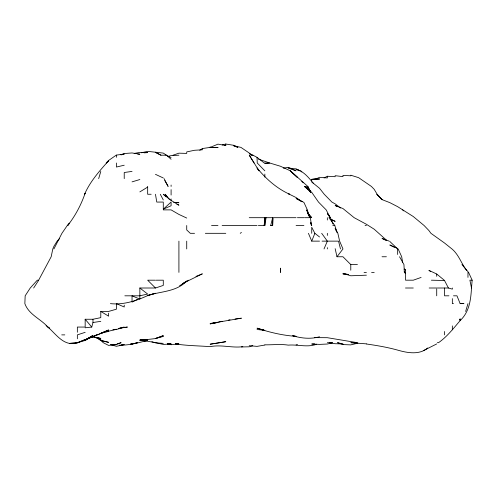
<?xml version="1.0" encoding="UTF-8"?>
<svg xmlns="http://www.w3.org/2000/svg" width="497" height="497" viewBox="0 0 497 497"><rect width="100%" height="100%" fill="white"/><g stroke="black" fill="none" stroke-linecap="round" stroke-linejoin="round"><path stroke-width="0.75" d="M249.233 217.692L272.66 217.692L270.691 225.508L272.66 225.508L273.089 217.692L296.094 217.692M461.949 264.566L468.565 272.381L472.15 280.19L471.498 288.005C470.796 299.915 469.361 311.911 460.154 320.59C453.444 328.43 447.07 336.717 438.522 342.694L437.317 342.694M264.845 225.508L266.069 217.692L264.845 217.879L264.205 225.508L264.845 217.692L264.845 225.508L258.359 225.508M85.167 327.79L91.759 327.063L92.976 322.51L92.976 319.254L100.785 317.645L100.785 311.439L108.601 311.439L116.416 309.19L116.416 303.63L124.225 306.984L124.225 305.152M98.673 178.634L100.785 171.428M465.639 311.439L467.969 303.63M319.534 241.132L311.725 241.132L314.868 233.317L311.725 227.259L311.725 233.317M324.025 248.941L327.343 241.132L321.689 233.317M53.912 248.941L61.926 233.317L67.281 225.508L69.543 223.122L67.729 225.508C75.457 215.549 80.999 205.087 85.167 193.178L84.577 194.259C89.963 181.697 99.543 170.9 108.601 160.755L106.215 163.01L108.601 160.481L116.18 155.194M33.659 288.005L38.294 280.836L51.172 256.756L52.812 248.941L53.912 246.307L57.136 241.132L59.69 238.492M350.783 270.213L350.783 264.566L342.967 256.756L336.991 256.756L342.967 248.941L339.631 241.132L337.848 233.317L335.158 228.247L336.488 231.416M163.289 209.194L171.098 202.068L171.098 205.746L163.289 209.194L163.289 202.068L156.76 202.068L155.474 194.259M188.649 280.19L179.566 285.775M240.237 233.317L241.412 232.447M427.718 347.968C419.822 354.864 408.323 353.063 399.035 350.503C388.362 347.428 377.391 345.539 366.407 343.992M182.517 283.775L186.723 281.01C176.429 291.901 160.935 291.285 147.665 295.473L155.474 293.249L147.211 295.814C135.681 301.039 123.219 305.021 110.415 303.63M199.744 150.256L202.347 148.566L210.163 147.385L217.972 147.385M139.85 191.898L147.665 187.102M324.05 177.957L327.343 176.255L335.158 176.708L335.158 175.696L342.967 176.621L342.967 175.416L350.783 175.795L350.783 175.211L358.598 177.653L371.408 186.443L374.216 189.345L377.142 194.259L382.031 199.608L389.841 202.646L397.656 206.671L413.28 216.537L424.084 225.508L428.905 230.527L430.936 233.317L444.529 243.014L452.345 249.283C459.017 255.166 461.427 263.745 466.72 270.579M436.714 343.936L423.661 350.503M132.04 302.101L137.247 299.474M97.53 334.879L108.601 329.971L92.976 336.817L86.584 339.066M183.884 282.886L202.347 273.847L195.961 276.419M210.206 147.385L217.972 144.142L225.787 145.534L225.787 144.037L233.596 145.273L237.889 147.385L233.596 145.696L233.596 145.273M242.834 346.689C232.161 348.173 221.035 344.39 210.163 346.651C198.545 345.775 186.884 345.732 175.36 343.936M78.06 342.408L85.167 339.55L77.352 342.955L69.543 343.39L77.352 342.694C64.206 347.123 56.397 334.456 47.886 327.063C40.58 318.794 28.82 314.638 24.85 303.63L25.167 295.814L30.242 288.005L37.294 280.19L38.294 280.19M86.584 339.004L92.976 336.494L85.167 340.016L92.976 335.885L85.167 340.29L92.976 335.357L85.167 340.445L78.06 342.489M100.785 333.512L108.601 330.486L100.785 333.27L108.601 331.418L107.184 331.518M120.957 154.722L124.225 153.536L132.04 152.952L139.85 154.188L137.719 154.089M421.096 277.444L413.28 280.19L405.571 280.19L405.471 272.685L405.471 273.549L404.328 272.381L403.955 264.566L399.545 256.756M173.037 155.194L178.914 153.169L186.723 153.405L186.723 151.902L194.538 150.274L202.347 149.79L202.347 148.566M132.04 301.244L132.04 295.814L139.85 299.095L139.85 288.005L155.474 288.005L163.289 285.415L163.289 280.19L156.213 280.19M85.167 332.331L77.352 334.879L77.352 338.805M252.774 345.663L249.221 346.8L241.412 346.962M132.04 181.871L139.85 179.535M117.087 343.868L121.113 342.694L116.416 344.539L108.601 345.409L103.239 342.694L100.785 340.265L108.601 342.334L100.785 340.6L96.58 337.519M316.695 344.21C307.494 347.751 297.759 344.297 288.285 345.129C280.501 343.912 272.673 344.961 264.845 344.819M168.259 156.344L171.098 155.598L178.914 155.194M222.234 144.919L225.787 144.037M357.883 343.154L350.783 344.887L342.967 344.57L337.519 342.694L342.29 343.781M120.957 154.89L124.225 154.12L116.416 155.076M124.225 165.215L116.416 167.042L116.416 163.01M332.387 342.855L327.343 344.03L319.534 344.39L311.725 344.048L314.564 343.825M141.272 152.784L147.665 151.361L155.474 152.212L160.929 155.194L166.439 155.194L171.098 159.264M218.686 322.056L222.234 321.261M217.264 322.367L210.163 323.882L217.972 322.423L210.163 323.541L241.412 318.186L235.019 319.049M122.094 327.535L124.225 327.113L116.416 329.517L112.862 329.834M319.534 336.767C310.625 339.321 301.244 338.327 292.491 335.661M134.171 153.436L139.85 152.393L147.665 152.629L144.111 152.84M344.39 273.735L342.967 273.984L348.652 274.686M264.845 345.055L257.036 346.378L249.221 345.701M283.315 168.148L288.285 167.34L296.094 170.819L289.708 168.551M228.595 320.031L230.005 319.807M144.111 339.724L139.85 340.389L155.474 338.575L163.289 335.655L155.474 338.507L163.289 336.407L160.444 336.804M92.976 322.51L100.785 321.342M296.094 344.881L297.517 344.669M132.04 171.397L124.225 172.515L124.225 178.634M119.963 328.008L122.094 327.734M124.225 327.461L127.412 327.063L118.547 328.405M114.285 329.517L116.416 329.256L107.184 331.58M264.845 163.588L269.759 163.01L280.47 166.259L290.329 170.819L307.836 186.443L310.749 192.302M319.534 178.634L311.725 179.361L311.725 180.535M146.242 340.482L147.665 340.377C138.383 342.793 128.922 345.458 119.255 345.166M121.386 344.812L124.225 344.62L116.416 346.297L110.732 344.669M224.364 145.615L225.787 145.534M366.407 275.189L350.783 275.779L342.967 273.362L347.229 274.232M270.691 225.508L272.66 225.445M252.961 155.194L249.221 153.436L251.271 155.194L252.961 155.194L257.036 157.356L264.261 163.01L269.759 163.01L258.452 159.146M151.163 194.259L147.665 194.259L147.665 186.443M163.289 209.883L171.098 209.883L178.914 214.418L186.723 218.053M297.411 217.692L303.909 217.692M304.593 217.692L309.588 217.692M211.542 225.508L217.972 225.508M222.134 225.508L257.036 225.508M296.094 225.508L303.909 225.508M332.804 225.508L334.804 225.508L337.053 232.646M365.078 225.508L366.407 225.508M194.538 233.317L190.289 233.317L186.723 229.956L186.723 225.508M205.354 233.317L225.787 233.317M322.075 241.132L338.55 241.132L340.47 248.941M389.841 241.486L397.656 248.941L398.14 248.941L401.688 256.756L402.632 262.435M382.031 256.756L386.393 256.756M350.783 264.566L357.43 264.566M280.47 272.381L280.47 268.231L280.47 272.25M364.077 272.381L366.407 272.381M371.601 272.381L374.216 272.381M155.474 280.19L147.665 280.19L155.474 288.005M431.377 280.19L444.529 280.507L448.418 288.005L452.345 289.136L452.345 288.005M472.15 280.19L469.901 280.19L471.498 288.005M405.471 288.005L413.28 288.005M429.166 288.005L436.714 288.005M437.323 288.005L448.418 288.005M124.846 295.814L139.85 295.814L147.665 294.056L139.85 288.005M448.946 295.814L444.529 295.814L444.529 288.005M453.475 295.814L456.96 295.814L460.154 303.63L463.844 303.63L460.154 303.63M453.494 303.63L452.345 303.63L452.345 298.629M77.352 332.269L77.352 327.063L85.167 327.063L85.167 319.254L92.976 319.254M460.154 319.254L459.613 319.254L460.154 320.59L460.154 318.782M61.727 334.879L64.796 334.879M327.343 342.694L332.387 342.694M110.732 344.688L116.416 344.732M319.534 179.46L311.725 179.361L316.732 178.634L319.534 177.311L327.343 177.951L327.343 176.255M167.551 343.868L171.098 343.961L163.289 344.427L155.604 342.694M342.259 343.912L335.158 343.719L329.269 342.694M144.111 341.11L147.665 341.234L155.474 342.694M210.827 147.385L217.972 147.64L210.163 147.385L210.163 146.907M356.274 342.893L350.857 342.694L366.407 343.862M175.36 343.694L178.914 343.831L171.098 344.725L167.551 343.8M257.036 329.492L264.845 330.356L257.036 328.175C269.678 332.369 282.768 335.481 296.094 336.351L293.211 335.699M167.551 343.967L171.098 344.141L168.259 343.613M314.564 337.612L327.343 337.699L357.424 342.694M163.289 343.371L155.474 342.831L151.889 341.756M173.944 202.354L178.914 202.714L173.944 202.304M155.474 152.212L163.289 153.095L166.439 155.194M288.993 168.123L296.094 168.949L299.952 170.819L296.74 169.545M233.596 145.696L240.921 147.385L249.221 153.001L251.271 155.194M97.946 337.73L100.785 338.426L92.976 337.115L92.976 336.562M296.765 169.508C303.959 171.44 308.854 177.957 313.508 183.443M389.176 241.132L382.031 238.442L386.138 240.461M94.399 337.103L100.785 339.768L100.785 340.6M397.656 248.469L389.841 244.996L394.401 247.301M176.845 204.242L178.914 205.174L171.098 200.378L163.289 194.259L166.079 196.849M404.167 269.318L405.471 269.921L405.471 272.381M155.474 174.335L163.289 177.982M330.642 219.22L335.158 221.351L331.07 219.357M166.004 155.194L171.098 157.599M155.474 152.467L160.929 155.194M444.225 280.19L436.714 274.009L428.905 270.349L430.588 271.567M301.915 201.707L296.094 198.458L303.909 202.397L307.37 209.883L309.053 216.276M337.109 206.572L335.158 205.472L342.967 208.56L354.175 217.692L366.407 224.284L374.216 229.223L386.411 240.126M100.785 311.439L108.601 316.154L108.601 313.141M98.182 338.14L100.785 339.768M301.971 201.658L296.094 197.551L288.285 193.675L289.602 194.259C276.686 188.419 265.945 178.802 257.036 167.955L258.993 170.819L249.277 155.194L254.091 163.01M47.886 327.063L49.694 328.343L46.103 325.665M311.725 181.958L319.534 188.288L324.237 194.259L331.884 202.068L335.158 203.851L340.569 208.026M314.868 233.317L319.534 236.97M291.869 172.465L290.285 170.819L297.529 177.491M301.741 181.411L303.363 182.797M402.607 209.883L403.75 210.871M290.285 170.819L297.529 177.566M308.382 189.941L304.487 186.443L311.725 192.314L318.496 202.068L326.187 209.883L330.213 217.692L327.343 213.462L330.412 217.692L333.046 224.085M404.446 268.952L405.471 269.921M264.845 170.819L257.241 163.01L257.036 157.356M310.724 191.848L305.736 186.443L310.724 192.308M300.772 170.819L301.816 171.968M307.668 213.232L311.725 217.692L307.817 213.232M85.167 319.254L91.759 327.063M169.278 199.285L165.166 194.259L167.402 197.259M328.921 217.692L334.804 225.508M308.699 215.288L310.395 217.692L311.445 225.508L310.886 223.377M404.254 271.176L405.061 272.381M310.892 192.196L307.177 186.443L310.588 192.302M164.787 180.585L168.129 186.443L164.078 178.634M160.295 194.259L163.289 199.956M308.041 213.138L310.395 217.692L306.668 209.883L308.053 214.145M307.836 186.443L310.209 191.656M308.426 233.317L311.725 241.132M310.805 222.668L311.725 225.508L310.873 222.668M336.991 256.756L335.158 248.674M467.969 272.381L467.969 277.401M452.345 325.895L452.345 329.815M444.529 331.493L444.529 334.879M436.714 274.071L436.714 276.326M436.714 288.894L436.714 295.814M397.656 248.941L397.656 254.483M342.967 343.936L342.967 344.57M327.343 217.692L327.343 220.009M327.343 233.317L327.343 235.429M327.343 247.636L327.343 248.941M296.094 168.949L296.094 169.291M288.285 167.34L288.285 168.651M272.66 217.692L272.66 225.508M264.845 174.08L264.845 177.118M186.723 241.132L186.723 248.941M178.914 241.132L178.914 272.381M171.098 185.039L171.098 186.443M171.098 189.624L171.098 195.041M171.098 198.93L171.098 200.813M116.416 155.194L116.416 157.288M96.642 334.879L92.976 336.817L90.137 337.469L92.976 336.804L96.642 334.879M137.501 342.694L132.04 344.03L130.618 343.93L132.04 344.017L137.501 342.694M219.836 342.694L210.163 344.204L225.787 341.688L219.836 342.694M147.665 339.731L139.85 339.954L147.665 339.786M263.429 329.815L262.006 329.741L263.429 329.822M382.031 199.583L376.832 194.259L382.031 199.608"/></g></svg>
